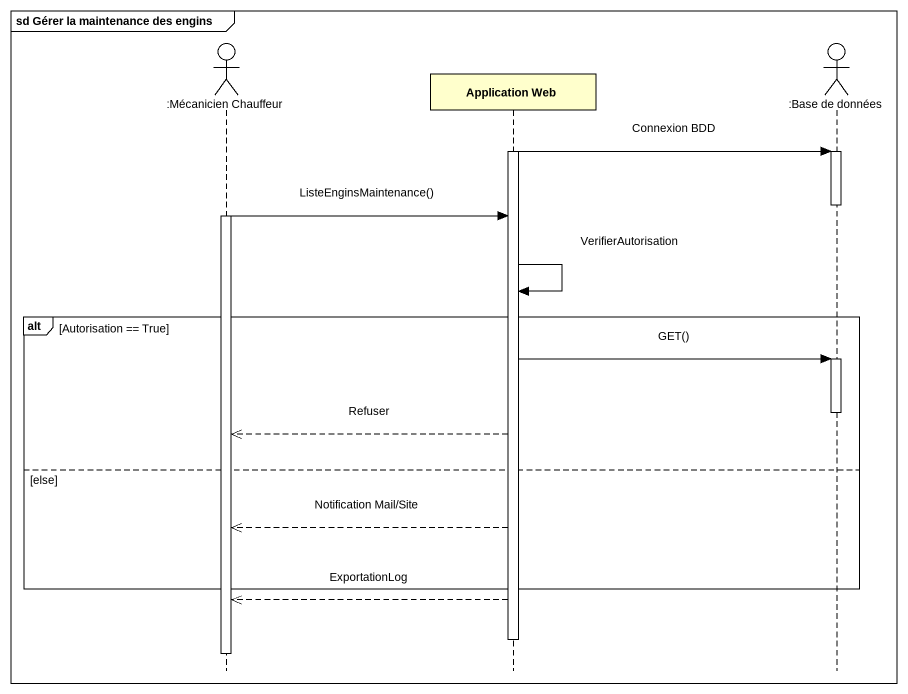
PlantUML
@startuml
mainframe sd Gérer la maintenance des engins
hide footbox
actor ":Mécanicien Chauffeur" as Mécanicien_Chauffeur
participant "Application Web" as Application_Web
actor ":Base de données" as Base_de_données

activate Application_Web
Application_Web -> Base_de_données : Connexion BDD
activate Base_de_données
deactivate Base_de_données
activate Mécanicien_Chauffeur
Mécanicien_Chauffeur -> Application_Web : ListeEnginsMaintenance()
Application_Web -> Application_Web : VerifierAutorisation
alt Autorisation == True
  Application_Web -> Base_de_données : GET()
  activate Base_de_données
  deactivate Base_de_données
  Application_Web -->> Mécanicien_Chauffeur : Refuser
else else
  Application_Web -->> Mécanicien_Chauffeur : Notification Mail/Site
end
Application_Web -->> Mécanicien_Chauffeur : ExportationLog
deactivate Application_Web
deactivate Mécanicien_Chauffeur
@enduml
